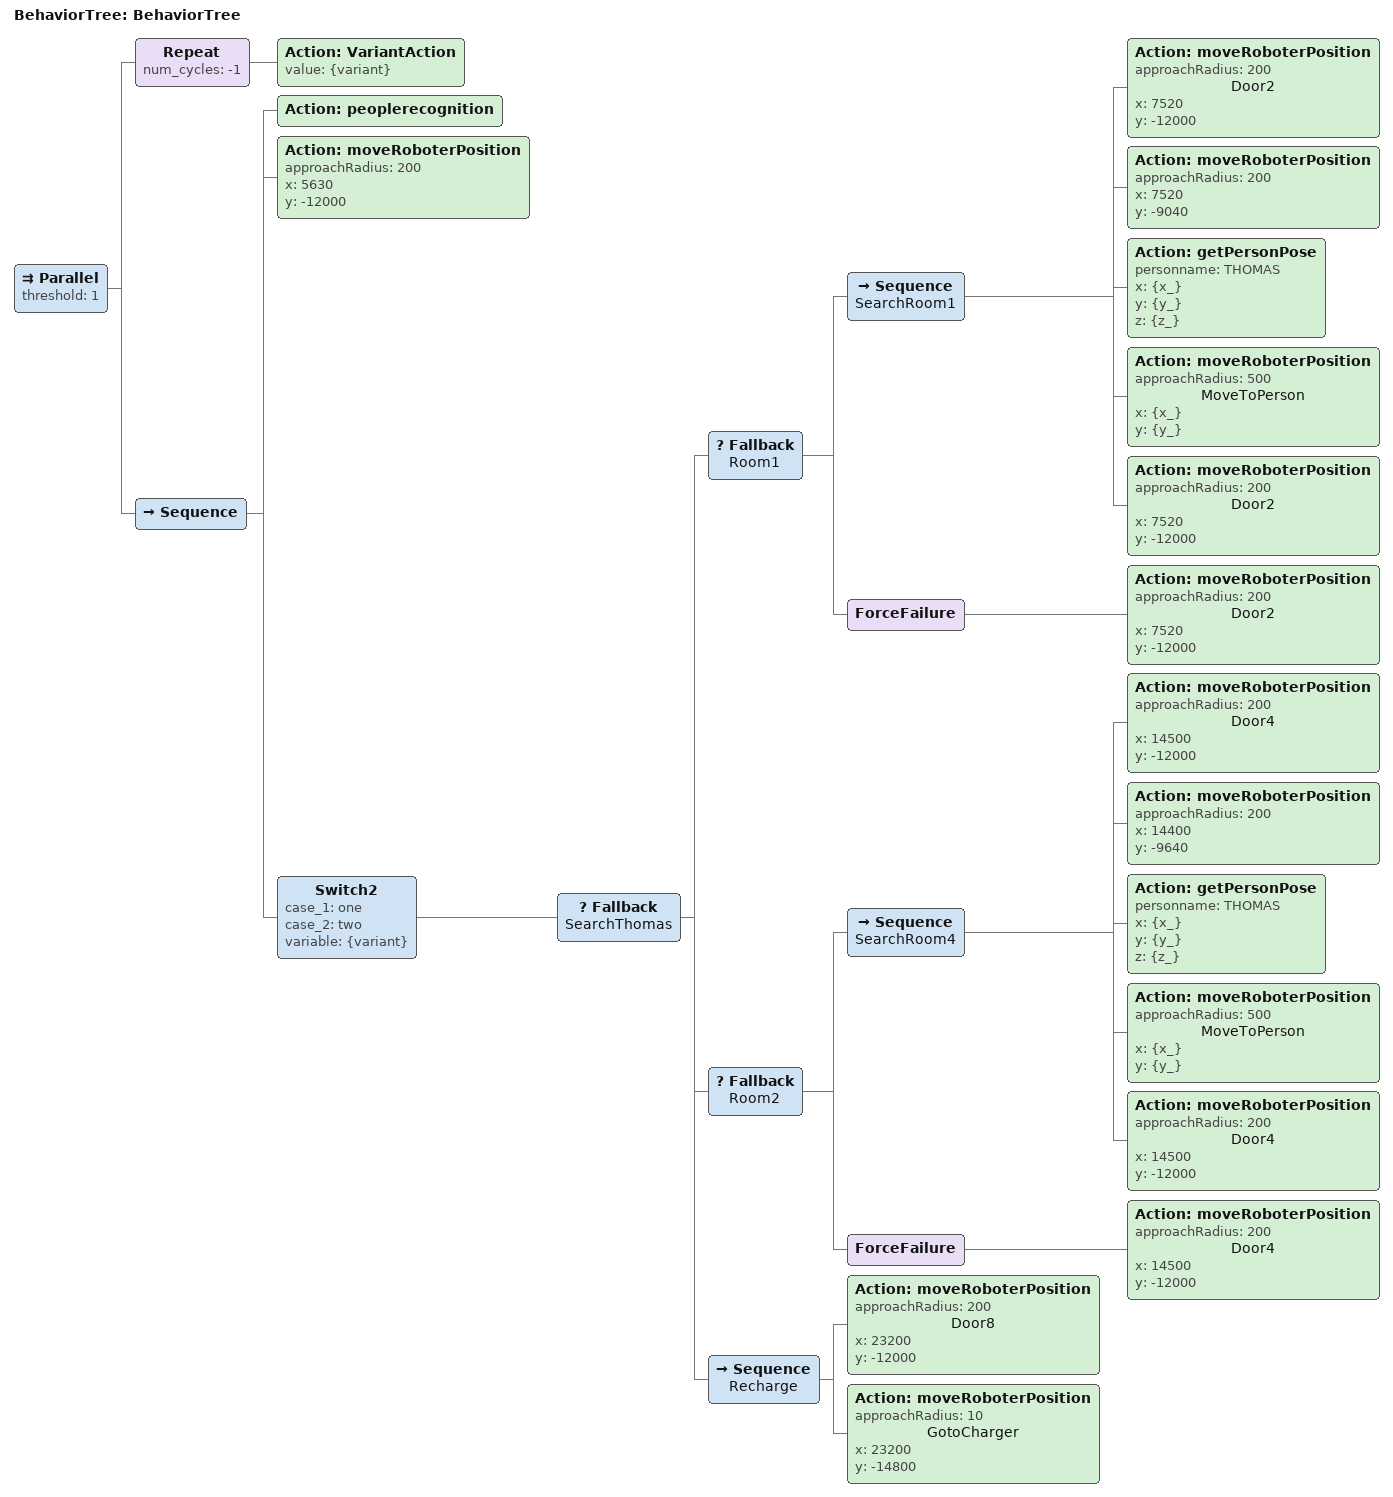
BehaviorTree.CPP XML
<?xml version="1.0"?>
<root main_tree_to_execute="BehaviorTree">
    <BehaviorTree ID="BehaviorTree">
        <Parallel threshold="1">
            <Repeat num_cycles="-1">
                <Action ID="VariantAction" value="{variant}"/>
            </Repeat>
            <Sequence>
                <Action ID="peoplerecognition"/>
                <Action ID="moveRoboterPosition" approachRadius="200" x="5630" y="-12000"/>
                <Switch2 case_1="one" case_2="two" variable="{variant}">
                    <Fallback name="SearchThomas">
                        <Fallback name="Room1">
                            <Sequence name="SearchRoom1">
                                <Action ID="moveRoboterPosition" approachRadius="200" name="Door2" x="7520" y="-12000"/>
                                <Action ID="moveRoboterPosition" approachRadius="200" x="7520" y="-9040"/>
                                <Action ID="getPersonPose" personname="THOMAS" x="{x_}" y="{y_}" z="{z_}"/>
                                <Action ID="moveRoboterPosition" approachRadius="500" name="MoveToPerson" x="{x_}" y="{y_}"/>
                                <Action ID="moveRoboterPosition" approachRadius="200" name="Door2" x="7520" y="-12000"/>
                            </Sequence>
                            <ForceFailure>
                                <Action ID="moveRoboterPosition" approachRadius="200" name="Door2" x="7520" y="-12000"/>
                            </ForceFailure>
                        </Fallback>
                        <Fallback name="Room2">
                            <Sequence name="SearchRoom4">
                                <Action ID="moveRoboterPosition" approachRadius="200" name="Door4" x="14500" y="-12000"/>
                                <Action ID="moveRoboterPosition" approachRadius="200" x="14400" y="-9640"/>
                                <Action ID="getPersonPose" personname="THOMAS" x="{x_}" y="{y_}" z="{z_}"/>
                                <Action ID="moveRoboterPosition" approachRadius="500" name="MoveToPerson" x="{x_}" y="{y_}"/>
                                <Action ID="moveRoboterPosition" approachRadius="200" name="Door4" x="14500" y="-12000"/>
                            </Sequence>
                            <ForceFailure>
                                <Action ID="moveRoboterPosition" approachRadius="200" name="Door4" x="14500" y="-12000"/>
                            </ForceFailure>
                        </Fallback>
                        <Sequence name="Recharge">
                            <Action ID="moveRoboterPosition" approachRadius="200" name="Door8" x="23200" y="-12000"/>
                            <Action ID="moveRoboterPosition" approachRadius="10" name="GotoCharger" x="23200" y="-14800"/>
                        </Sequence>
                    </Fallback>
                </Switch2>
            </Sequence>
        </Parallel>
    </BehaviorTree>
</root>
